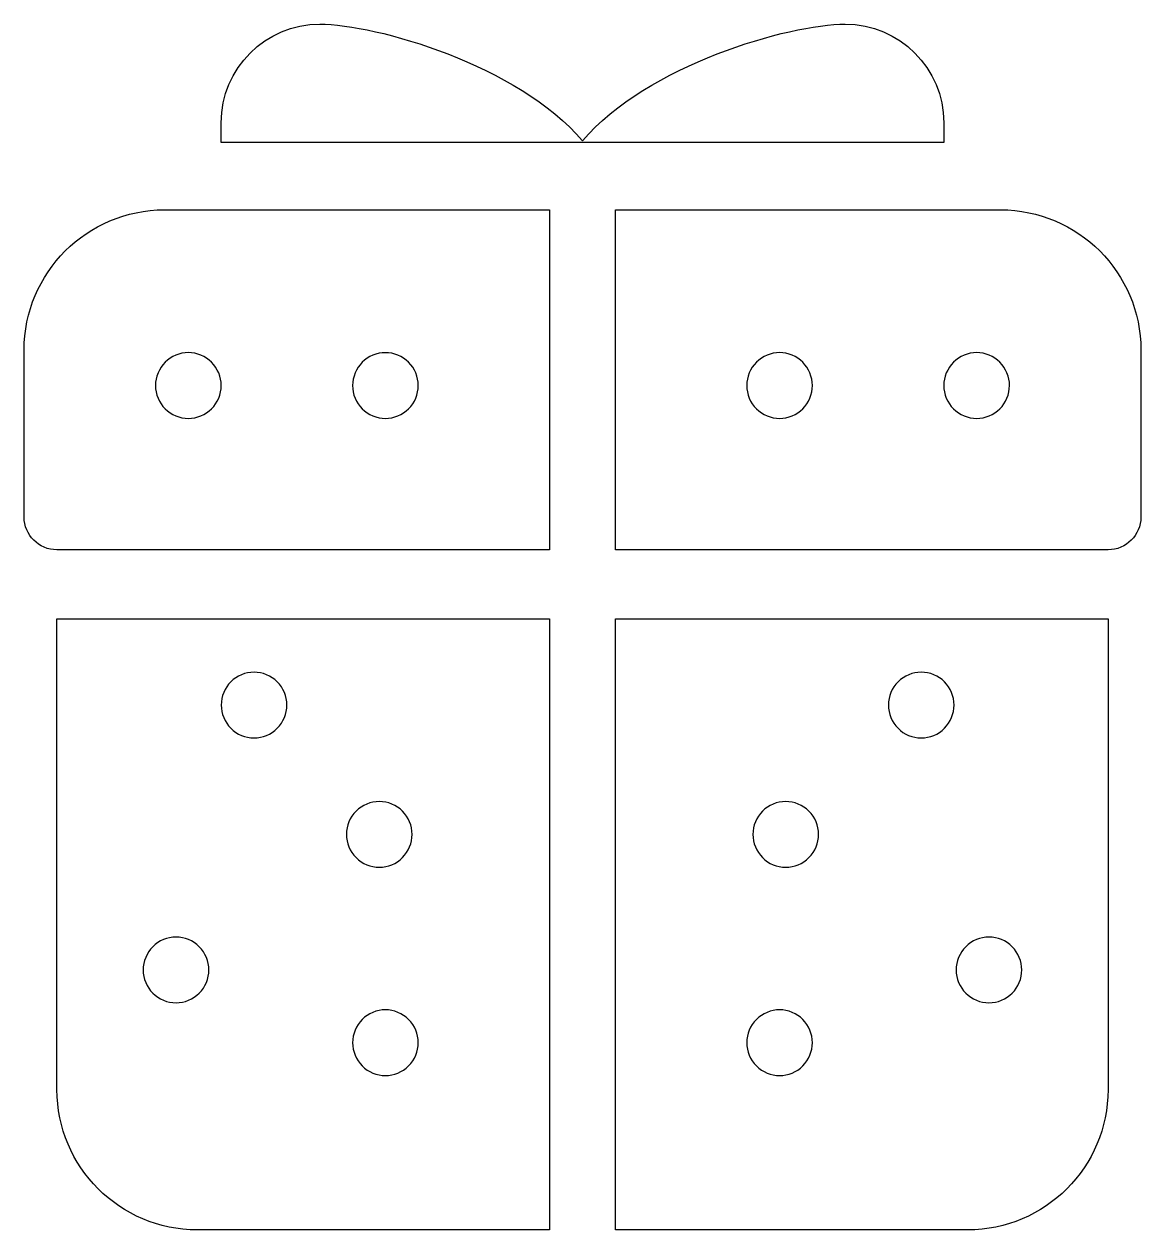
# Model space of a CAD drawing. Header units: centimetres. Extents: x -10 to 10, y -10.8 to 10.8.
import ezdxf

# ---------------------------------------------------------------- set-up
doc = ezdxf.new("R2010")
doc.units = ezdxf.units.CM
doc.header["$MEASUREMENT"] = 0
doc.layers.add('Layer 1', color=7, linetype='Continuous')

msp = doc.modelspace()

# ---------------------------------------------------------------- linework, layer by layer
at = {"layer": 'Layer 1'}
for points, knots in [([(6.47075, 9.03022), (6.47075, 10.00329), (5.67912, 10.795), (4.70611, 10.795), (4.70611, 10.795), (3.70229, 10.795), (1.1567, 10.06501), (0, 8.7055), (0, 8.7055), (-1.1567, 10.06501), (-3.70229, 10.795), (-4.70611, 10.795), (-4.70611, 10.795), (-5.67912, 10.795), (-6.47075, 10.00329), (-6.47075, 9.03022), (-6.47075, 9.03022), (-6.47075, 9.03022), (-6.47075, 8.67707), (-6.47075, 8.67707), (-6.47075, 8.67707), (-6.47075, 8.67707), (6.47082, 8.67707), (6.47082, 8.67707), (6.47082, 8.67707), (6.47082, 8.67707), (6.47082, 9.03022), (6.47082, 9.03022), (6.47082, 9.03022), (6.47082, 9.03022), (6.47075, 9.03022), (6.47075, 9.03022)], [0, 0, 0, 0, 0.11111111, 0.11111111, 0.11111111, 0.11111111, 0.22222222, 0.22222222, 0.22222222, 0.22222222, 0.33333333, 0.33333333, 0.33333333, 0.33333333, 0.44444444, 0.44444444, 0.44444444, 0.44444444, 0.55555556, 0.55555556, 0.55555556, 0.55555556, 0.66666667, 0.66666667, 0.66666667, 0.66666667, 0.77777778, 0.77777778, 0.77777778, 0.77777778, 1, 1, 1, 1]), ([(-7.48708, 7.46992), (-8.87313, 7.46992), (-10.00068, 6.3423), (-10.00068, 4.95618), (-10.00068, 4.95618), (-10.00068, 4.95618), (-10.00068, 1.97), (-10.00068, 1.97), (-10.00068, 1.97), (-10.00068, 1.64513), (-9.73731, 1.38176), (-9.41244, 1.38176), (-9.41244, 1.38176), (-9.41244, 1.38176), (-0.58831, 1.38176), (-0.58831, 1.38176), (-0.58831, 1.38176), (-0.58831, 1.38176), (-0.58831, 7.46992), (-0.58831, 7.46992), (-0.58831, 7.46992), (-0.58831, 7.46992), (-7.48708, 7.46992), (-7.48708, 7.46992)], [0, 0, 0, 0, 0.14285714, 0.14285714, 0.14285714, 0.14285714, 0.28571429, 0.28571429, 0.28571429, 0.28571429, 0.42857143, 0.42857143, 0.42857143, 0.42857143, 0.57142857, 0.57142857, 0.57142857, 0.57142857, 0.71428571, 0.71428571, 0.71428571, 0.71428571, 1, 1, 1, 1]), ([(0.58831, 7.46992), (0.58831, 7.46992), (0.58831, 1.38176), (0.58831, 1.38176), (0.58831, 1.38176), (0.58831, 1.38176), (9.41237, 1.38176), (9.41237, 1.38176), (9.41237, 1.38176), (9.73724, 1.38176), (10.00061, 1.64513), (10.00061, 1.97), (10.00061, 1.97), (10.00061, 1.97), (10.0006, 4.95625), (10.0006, 4.95625), (10.0006, 4.95625), (10.0006, 6.34237), (8.87305, 7.46999), (7.487, 7.46999), (7.487, 7.46999), (7.487, 7.46999), (0.58831, 7.46999), (0.58831, 7.46999), (0.58831, 7.46999), (0.58831, 7.46999), (0.58831, 7.46992), (0.58831, 7.46992)], [0, 0, 0, 0, 0.125, 0.125, 0.125, 0.125, 0.25, 0.25, 0.25, 0.25, 0.375, 0.375, 0.375, 0.375, 0.5, 0.5, 0.5, 0.5, 0.625, 0.625, 0.625, 0.625, 0.75, 0.75, 0.75, 0.75, 1, 1, 1, 1]), ([(-6.64325, 3.90764), (-6.7528, 3.79809), (-6.90437, 3.73477), (-7.05949, 3.73477), (-7.05949, 3.73477), (-7.21396, 3.73477), (-7.36538, 3.79801), (-7.47501, 3.90764), (-7.47501, 3.90764), (-7.58456, 4.01712), (-7.6478, 4.16868), (-7.6478, 4.32308), (-7.6478, 4.32308), (-7.6478, 4.47828), (-7.58463, 4.6297), (-7.47501, 4.73932), (-7.47501, 4.73932), (-7.36546, 4.84887), (-7.21397, 4.91211), (-7.05949, 4.91211), (-7.05949, 4.91211), (-6.90436, 4.91211), (-6.75287, 4.84894), (-6.64325, 4.73932), (-6.64325, 4.73932), (-6.53377, 4.62977), (-6.47118, 4.47828), (-6.47118, 4.32308), (-6.47118, 4.32308), (-6.47118, 4.16869), (-6.53377, 4.01712), (-6.64325, 3.90764)], [0, 0, 0, 0, 0.11111111, 0.11111111, 0.11111111, 0.11111111, 0.22222222, 0.22222222, 0.22222222, 0.22222222, 0.33333333, 0.33333333, 0.33333333, 0.33333333, 0.44444444, 0.44444444, 0.44444444, 0.44444444, 0.55555556, 0.55555556, 0.55555556, 0.55555556, 0.66666667, 0.66666667, 0.66666667, 0.66666667, 0.77777778, 0.77777778, 0.77777778, 0.77777778, 1, 1, 1, 1]), ([(-3.9461, 4.73926), (-3.83655, 4.84881), (-3.68433, 4.91205), (-3.52986, 4.91205), (-3.52986, 4.91205), (-3.37473, 4.91205), (-3.22324, 4.84888), (-3.11362, 4.73926), (-3.11362, 4.73926), (-3.00414, 4.62971), (-2.94155, 4.47822), (-2.94155, 4.32302), (-2.94155, 4.32302), (-2.94155, 4.16862), (-3.00407, 4.01713), (-3.11362, 3.90758), (-3.11362, 3.90758), (-3.22317, 3.79803), (-3.37474, 3.73471), (-3.52986, 3.73471), (-3.52986, 3.73471), (-3.68433, 3.73471), (-3.83575, 3.79795), (-3.9461, 3.90758), (-3.9461, 3.90758), (-4.055, 4.01706), (-4.11817, 4.16862), (-4.11817, 4.32302), (-4.11817, 4.32302), (-4.11809, 4.47822), (-4.05492, 4.63051), (-3.9461, 4.73926)], [0, 0, 0, 0, 0.11111111, 0.11111111, 0.11111111, 0.11111111, 0.22222222, 0.22222222, 0.22222222, 0.22222222, 0.33333333, 0.33333333, 0.33333333, 0.33333333, 0.44444444, 0.44444444, 0.44444444, 0.44444444, 0.55555556, 0.55555556, 0.55555556, 0.55555556, 0.66666667, 0.66666667, 0.66666667, 0.66666667, 0.77777778, 0.77777778, 0.77777778, 0.77777778, 1, 1, 1, 1]), ([(3.94566, 3.90764), (3.83611, 3.79809), (3.68454, 3.73477), (3.52942, 3.73477), (3.52942, 3.73477), (3.37495, 3.73477), (3.22353, 3.79801), (3.1139, 3.90764), (3.1139, 3.90764), (3.00435, 4.01712), (2.94111, 4.16868), (2.94111, 4.32308), (2.94111, 4.32308), (2.94111, 4.47828), (3.00428, 4.6297), (3.1139, 4.73932), (3.1139, 4.73932), (3.22345, 4.84887), (3.37494, 4.91211), (3.52942, 4.91211), (3.52942, 4.91211), (3.68455, 4.91211), (3.83604, 4.84894), (3.94566, 4.73932), (3.94566, 4.73932), (4.05514, 4.62977), (4.11773, 4.47828), (4.11773, 4.32308), (4.11773, 4.32308), (4.11766, 4.16869), (4.05514, 4.01712), (3.94566, 3.90764)], [0, 0, 0, 0, 0.11111111, 0.11111111, 0.11111111, 0.11111111, 0.22222222, 0.22222222, 0.22222222, 0.22222222, 0.33333333, 0.33333333, 0.33333333, 0.33333333, 0.44444444, 0.44444444, 0.44444444, 0.44444444, 0.55555556, 0.55555556, 0.55555556, 0.55555556, 0.66666667, 0.66666667, 0.66666667, 0.66666667, 0.77777778, 0.77777778, 0.77777778, 0.77777778, 1, 1, 1, 1]), ([(7.4753, 3.90764), (7.36575, 3.79809), (7.21418, 3.73477), (7.05906, 3.73477), (7.05906, 3.73477), (6.90459, 3.73477), (6.75317, 3.79801), (6.64354, 3.90764), (6.64354, 3.90764), (6.53399, 4.01712), (6.47075, 4.16868), (6.47075, 4.32308), (6.47075, 4.32308), (6.47075, 4.47828), (6.53392, 4.6297), (6.64354, 4.73932), (6.64354, 4.73932), (6.75309, 4.84887), (6.90458, 4.91211), (7.05906, 4.91211), (7.05906, 4.91211), (7.21419, 4.91211), (7.36568, 4.84894), (7.4753, 4.73932), (7.4753, 4.73932), (7.58478, 4.62977), (7.64737, 4.47828), (7.64737, 4.32308), (7.64737, 4.32308), (7.64729, 4.16869), (7.58478, 4.01712), (7.4753, 3.90764)], [0, 0, 0, 0, 0.11111111, 0.11111111, 0.11111111, 0.11111111, 0.22222222, 0.22222222, 0.22222222, 0.22222222, 0.33333333, 0.33333333, 0.33333333, 0.33333333, 0.44444444, 0.44444444, 0.44444444, 0.44444444, 0.55555556, 0.55555556, 0.55555556, 0.55555556, 0.66666667, 0.66666667, 0.66666667, 0.66666667, 0.77777778, 0.77777778, 0.77777778, 0.77777778, 1, 1, 1, 1]), ([(-9.41237, -8.28126), (-9.41237, -9.66738), (-8.28482, -10.795), (-6.89884, -10.795), (-6.89884, -10.795), (-6.89884, -10.795), (-0.58816, -10.795), (-0.58816, -10.795), (-0.58816, -10.795), (-0.58816, -10.795), (-0.58816, 0.14706), (-0.58816, 0.14706), (-0.58816, 0.14706), (-0.58816, 0.14706), (-9.41237, 0.14706), (-9.41237, 0.14706), (-9.41237, 0.14706), (-9.41237, 0.14706), (-9.41237, -8.28126), (-9.41237, -8.28126)], [0, 0, 0, 0, 0.16666667, 0.16666667, 0.16666667, 0.16666667, 0.33333333, 0.33333333, 0.33333333, 0.33333333, 0.5, 0.5, 0.5, 0.5, 0.66666667, 0.66666667, 0.66666667, 0.66666667, 1, 1, 1, 1]), ([(0.58831, -10.795), (0.58831, -10.795), (6.89884, -10.795), (6.89884, -10.795), (6.89884, -10.795), (8.28482, -10.795), (9.41237, -9.66738), (9.41237, -8.28126), (9.41237, -8.28126), (9.41237, -8.28126), (9.41237, 0.14706), (9.41237, 0.14706), (9.41237, 0.14706), (9.41237, 0.14706), (0.58831, 0.14706), (0.58831, 0.14706), (0.58831, 0.14706), (0.58831, 0.14706), (0.58831, -10.795), (0.58831, -10.795)], [0, 0, 0, 0, 0.16666667, 0.16666667, 0.16666667, 0.16666667, 0.33333333, 0.33333333, 0.33333333, 0.33333333, 0.5, 0.5, 0.5, 0.5, 0.66666667, 0.66666667, 0.66666667, 0.66666667, 1, 1, 1, 1]), ([(-6.29846, -0.98093), (-6.18891, -0.87138), (-6.03742, -0.80886), (-5.88294, -0.80886), (-5.88294, -0.80886), (-5.72781, -0.80886), (-5.57632, -0.8713), (-5.4667, -0.98093), (-5.4667, -0.98093), (-5.35722, -1.09048), (-5.29463, -1.24197), (-5.29463, -1.39717), (-5.29463, -1.39717), (-5.29463, -1.5523), (-5.35715, -1.70379), (-5.4667, -1.81341), (-5.4667, -1.81341), (-5.57625, -1.92289), (-5.72782, -1.98548), (-5.88294, -1.98548), (-5.88294, -1.98548), (-6.03741, -1.98548), (-6.18956, -1.92296), (-6.29846, -1.81341), (-6.29846, -1.81341), (-6.40801, -1.70386), (-6.47053, -1.55229), (-6.47053, -1.39717), (-6.47053, -1.39717), (-6.47053, -1.24197), (-6.40801, -1.09055), (-6.29846, -0.98093)], [0, 0, 0, 0, 0.11111111, 0.11111111, 0.11111111, 0.11111111, 0.22222222, 0.22222222, 0.22222222, 0.22222222, 0.33333333, 0.33333333, 0.33333333, 0.33333333, 0.44444444, 0.44444444, 0.44444444, 0.44444444, 0.55555556, 0.55555556, 0.55555556, 0.55555556, 0.66666667, 0.66666667, 0.66666667, 0.66666667, 0.77777778, 0.77777778, 0.77777778, 0.77777778, 1, 1, 1, 1]), ([(5.65084, -0.98093), (5.76039, -0.87138), (5.91188, -0.80886), (6.06636, -0.80886), (6.06636, -0.80886), (6.22149, -0.80886), (6.37298, -0.8713), (6.4826, -0.98093), (6.4826, -0.98093), (6.59208, -1.09048), (6.65467, -1.24197), (6.65467, -1.39717), (6.65467, -1.39717), (6.65467, -1.5523), (6.59215, -1.70379), (6.4826, -1.81341), (6.4826, -1.81341), (6.37305, -1.92289), (6.22148, -1.98548), (6.06636, -1.98548), (6.06636, -1.98548), (5.91189, -1.98548), (5.75974, -1.92296), (5.65084, -1.81341), (5.65084, -1.81341), (5.54129, -1.70386), (5.47805, -1.55229), (5.47805, -1.39717), (5.47805, -1.39717), (5.47804, -1.24197), (5.54129, -1.09055), (5.65084, -0.98093)], [0, 0, 0, 0, 0.11111111, 0.11111111, 0.11111111, 0.11111111, 0.22222222, 0.22222222, 0.22222222, 0.22222222, 0.33333333, 0.33333333, 0.33333333, 0.33333333, 0.44444444, 0.44444444, 0.44444444, 0.44444444, 0.55555556, 0.55555556, 0.55555556, 0.55555556, 0.66666667, 0.66666667, 0.66666667, 0.66666667, 0.77777778, 0.77777778, 0.77777778, 0.77777778, 1, 1, 1, 1]), ([(-4.05638, -3.29724), (-3.9461, -3.18769), (-3.79461, -3.12517), (-3.64014, -3.12517), (-3.64014, -3.12517), (-3.48501, -3.12517), (-3.33352, -3.18761), (-3.2239, -3.29724), (-3.2239, -3.29724), (-3.11442, -3.40679), (-3.05183, -3.55901), (-3.05183, -3.71348), (-3.05183, -3.71348), (-3.05183, -3.86861), (-3.11435, -4.0201), (-3.2239, -4.12972), (-3.2239, -4.12972), (-3.33345, -4.2392), (-3.48502, -4.30179), (-3.64014, -4.30179), (-3.64014, -4.30179), (-3.79461, -4.30179), (-3.94603, -4.23927), (-4.05638, -4.12972), (-4.05638, -4.12972), (-4.16528, -4.02017), (-4.22845, -3.8686), (-4.22845, -3.71348), (-4.22845, -3.71348), (-4.22844, -3.55828), (-4.1652, -3.40686), (-4.05638, -3.29724)], [0, 0, 0, 0, 0.11111111, 0.11111111, 0.11111111, 0.11111111, 0.22222222, 0.22222222, 0.22222222, 0.22222222, 0.33333333, 0.33333333, 0.33333333, 0.33333333, 0.44444444, 0.44444444, 0.44444444, 0.44444444, 0.55555556, 0.55555556, 0.55555556, 0.55555556, 0.66666667, 0.66666667, 0.66666667, 0.66666667, 0.77777778, 0.77777778, 0.77777778, 0.77777778, 1, 1, 1, 1]), ([(3.22425, -3.29724), (3.3338, -3.18769), (3.48529, -3.12517), (3.63977, -3.12517), (3.63977, -3.12517), (3.7949, -3.12517), (3.94639, -3.18761), (4.05601, -3.29724), (4.05601, -3.29724), (4.16549, -3.40679), (4.22808, -3.55901), (4.22808, -3.71348), (4.22808, -3.71348), (4.22808, -3.86861), (4.16556, -4.0201), (4.05601, -4.12972), (4.05601, -4.12972), (3.94646, -4.2392), (3.79489, -4.30179), (3.63977, -4.30179), (3.63977, -4.30179), (3.4853, -4.30179), (3.33315, -4.23927), (3.22425, -4.12972), (3.22425, -4.12972), (3.1147, -4.02017), (3.05146, -3.8686), (3.05146, -3.71348), (3.05146, -3.71348), (3.05146, -3.55901), (3.11463, -3.40686), (3.22425, -3.29724)], [0, 0, 0, 0, 0.11111111, 0.11111111, 0.11111111, 0.11111111, 0.22222222, 0.22222222, 0.22222222, 0.22222222, 0.33333333, 0.33333333, 0.33333333, 0.33333333, 0.44444444, 0.44444444, 0.44444444, 0.44444444, 0.55555556, 0.55555556, 0.55555556, 0.55555556, 0.66666667, 0.66666667, 0.66666667, 0.66666667, 0.77777778, 0.77777778, 0.77777778, 0.77777778, 1, 1, 1, 1]), ([(-7.69556, -5.72389), (-7.58601, -5.61434), (-7.43452, -5.55182), (-7.28004, -5.55182), (-7.28004, -5.55182), (-7.12491, -5.55182), (-6.97342, -5.61426), (-6.8638, -5.72389), (-6.8638, -5.72389), (-6.75432, -5.83344), (-6.69173, -5.98566), (-6.69173, -6.14013), (-6.69173, -6.14013), (-6.69173, -6.29453), (-6.75425, -6.44675), (-6.8638, -6.55637), (-6.8638, -6.55637), (-6.97335, -6.66585), (-7.12492, -6.72844), (-7.28004, -6.72844), (-7.28004, -6.72844), (-7.43451, -6.72844), (-7.58593, -6.66592), (-7.69556, -6.55637), (-7.69556, -6.55637), (-7.80511, -6.44682), (-7.86835, -6.29525), (-7.86835, -6.14013), (-7.86835, -6.14013), (-7.86836, -5.98494), (-7.80518, -5.83344), (-7.69556, -5.72389)], [0, 0, 0, 0, 0.11111111, 0.11111111, 0.11111111, 0.11111111, 0.22222222, 0.22222222, 0.22222222, 0.22222222, 0.33333333, 0.33333333, 0.33333333, 0.33333333, 0.44444444, 0.44444444, 0.44444444, 0.44444444, 0.55555556, 0.55555556, 0.55555556, 0.55555556, 0.66666667, 0.66666667, 0.66666667, 0.66666667, 0.77777778, 0.77777778, 0.77777778, 0.77777778, 1, 1, 1, 1]), ([(6.86417, -5.72389), (6.97307, -5.61434), (7.12521, -5.55182), (7.27969, -5.55182), (7.27969, -5.55182), (7.43482, -5.55182), (7.58631, -5.61426), (7.69593, -5.72389), (7.69593, -5.72389), (7.80541, -5.83344), (7.868, -5.98566), (7.868, -6.14013), (7.868, -6.14013), (7.868, -6.29453), (7.80548, -6.44675), (7.69593, -6.55637), (7.69593, -6.55637), (7.58638, -6.66585), (7.43481, -6.72844), (7.27969, -6.72844), (7.27969, -6.72844), (7.12522, -6.72844), (6.9738, -6.66592), (6.86417, -6.55637), (6.86417, -6.55637), (6.75462, -6.44682), (6.69138, -6.29525), (6.69138, -6.14013), (6.69138, -6.14013), (6.69137, -5.98494), (6.75454, -5.83344), (6.86417, -5.72389)], [0, 0, 0, 0, 0.11111111, 0.11111111, 0.11111111, 0.11111111, 0.22222222, 0.22222222, 0.22222222, 0.22222222, 0.33333333, 0.33333333, 0.33333333, 0.33333333, 0.44444444, 0.44444444, 0.44444444, 0.44444444, 0.55555556, 0.55555556, 0.55555556, 0.55555556, 0.66666667, 0.66666667, 0.66666667, 0.66666667, 0.77777778, 0.77777778, 0.77777778, 0.77777778, 1, 1, 1, 1]), ([(-3.11361, -7.85934), (-3.22316, -7.96889), (-3.37473, -8.03141), (-3.52985, -8.03141), (-3.52985, -8.03141), (-3.68432, -8.03141), (-3.83647, -7.96897), (-3.94537, -7.85934), (-3.94537, -7.85934), (-4.05492, -7.74979), (-4.11816, -7.5983), (-4.11816, -7.4431), (-4.11816, -7.4431), (-4.11816, -7.2887), (-4.05499, -7.13721), (-3.94537, -7.02686), (-3.94537, -7.02686), (-3.83582, -6.91804), (-3.68433, -6.85479), (-3.52985, -6.85479), (-3.52985, -6.85479), (-3.37472, -6.85479), (-3.22323, -6.91803), (-3.11361, -7.02686), (-3.11361, -7.02686), (-3.00413, -7.13714), (-2.94154, -7.2887), (-2.94154, -7.4431), (-2.94154, -7.4431), (-2.94155, -7.5983), (-3.00414, -7.74972), (-3.11361, -7.85934)], [0, 0, 0, 0, 0.11111111, 0.11111111, 0.11111111, 0.11111111, 0.22222222, 0.22222222, 0.22222222, 0.22222222, 0.33333333, 0.33333333, 0.33333333, 0.33333333, 0.44444444, 0.44444444, 0.44444444, 0.44444444, 0.55555556, 0.55555556, 0.55555556, 0.55555556, 0.66666667, 0.66666667, 0.66666667, 0.66666667, 0.77777778, 0.77777778, 0.77777778, 0.77777778, 1, 1, 1, 1]), ([(3.1139, -7.02685), (3.22345, -6.91803), (3.37494, -6.85478), (3.52942, -6.85478), (3.52942, -6.85478), (3.68455, -6.85478), (3.83604, -6.91802), (3.94566, -7.02685), (3.94566, -7.02685), (4.05514, -7.1364), (4.11773, -7.28869), (4.11773, -7.44309), (4.11773, -7.44309), (4.11773, -7.59829), (4.05521, -7.74971), (3.94566, -7.85933), (3.94566, -7.85933), (3.83611, -7.96888), (3.68454, -8.0314), (3.52942, -8.0314), (3.52942, -8.0314), (3.37495, -8.0314), (3.2228, -7.96896), (3.1139, -7.85933), (3.1139, -7.85933), (3.00435, -7.74978), (2.94111, -7.59829), (2.94111, -7.44309), (2.94111, -7.44309), (2.94118, -7.2887), (3.00435, -7.13648), (3.1139, -7.02685)], [0, 0, 0, 0, 0.11111111, 0.11111111, 0.11111111, 0.11111111, 0.22222222, 0.22222222, 0.22222222, 0.22222222, 0.33333333, 0.33333333, 0.33333333, 0.33333333, 0.44444444, 0.44444444, 0.44444444, 0.44444444, 0.55555556, 0.55555556, 0.55555556, 0.55555556, 0.66666667, 0.66666667, 0.66666667, 0.66666667, 0.77777778, 0.77777778, 0.77777778, 0.77777778, 1, 1, 1, 1])]:
    msp.add_open_spline(points, degree=3, knots=knots, dxfattribs=at)

doc.saveas('drawing.dxf')
